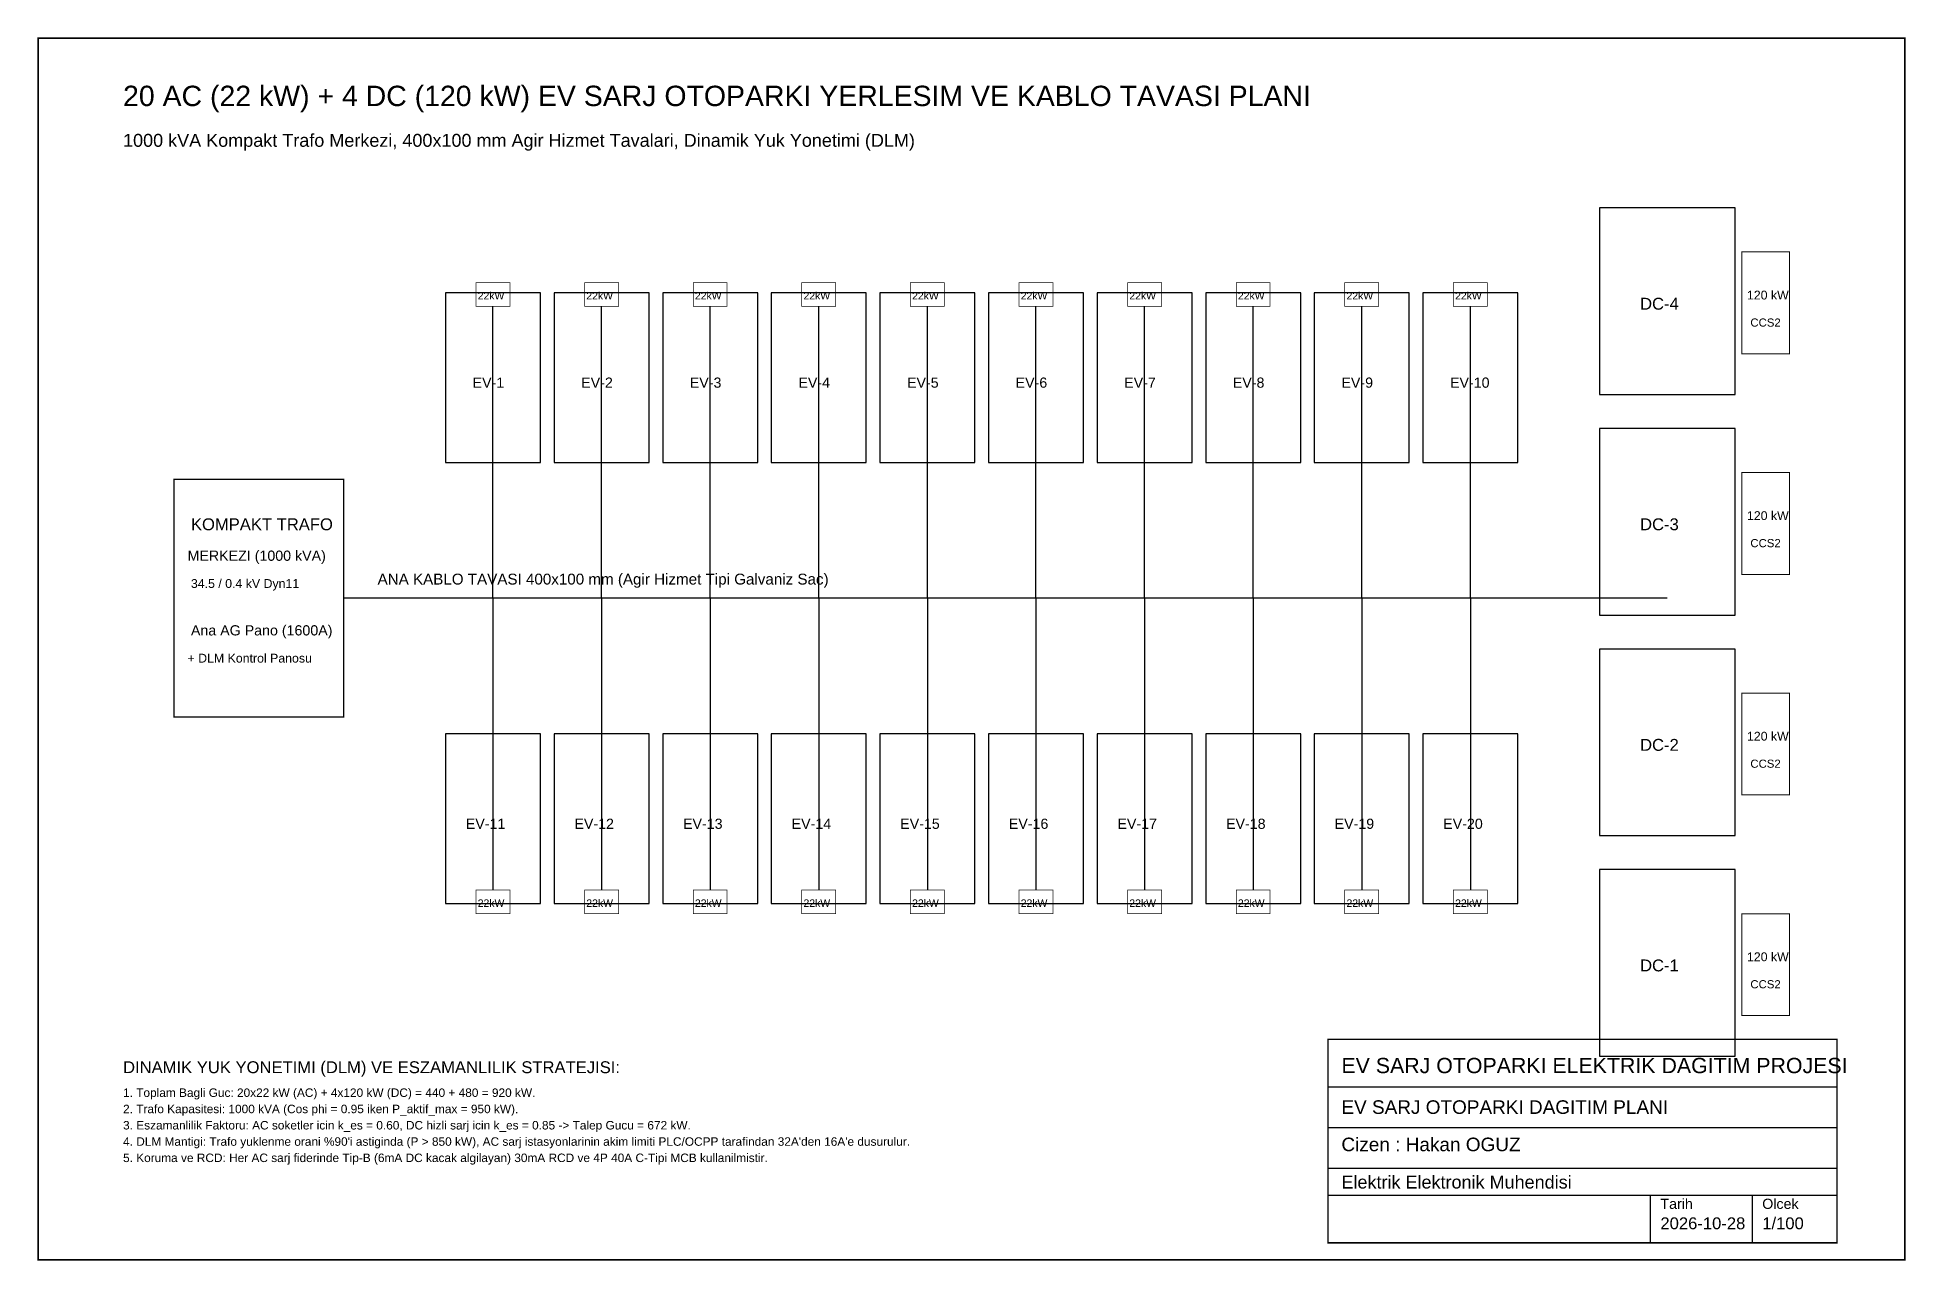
# Model space of a CAD drawing. Header units: millimetres. Extents: x -25 to 55025, y -25 to 36025.
import ezdxf

# ---------------------------------------------------------------- set-up
doc = ezdxf.new("R2010")
doc.units = ezdxf.units.MM
doc.linetypes.add('DASHDOT', pattern=[3.556, 2.54, -0.508, 0, -0.508])
doc.linetypes.add('DASHED', pattern=[1.524, 1.27, -0.254])
for name, color, linetype in [('AC_SARJ', 3, 'Continuous'), ('ANTET', 7, 'Continuous'), ('CERCEVE', 7, 'Continuous'), ('DC_SARJ', 5, 'Continuous'), ('DLM_HABERLESME', 6, 'DASHDOT'), ('KABLO_TAVASI', 1, 'DASHED'), ('OTOPARK_MIMARI', 8, 'Continuous'), ('TRAFO_VE_PANO', 4, 'Continuous'), ('YAZI', 7, 'Continuous')]:
    doc.layers.add(name, color=color, linetype=linetype)
doc.styles.add('EV_STYLE', font='arial.ttf')

msp = doc.modelspace()

# ---------------------------------------------------------------- linework, layer by layer
at = {"layer": 'AC_SARJ', "const_width": 20}
for points in [[(12900, 28100), (13900, 28100), (13900, 28800), (12900, 28800)], [(16100, 28100), (17100, 28100), (17100, 28800), (16100, 28800)], [(19300, 28100), (20300, 28100), (20300, 28800), (19300, 28800)], [(22500, 28100), (23500, 28100), (23500, 28800), (22500, 28800)], [(25700, 28100), (26700, 28100), (26700, 28800), (25700, 28800)], [(28900, 28100), (29900, 28100), (29900, 28800), (28900, 28800)], [(32100, 28100), (33100, 28100), (33100, 28800), (32100, 28800)], [(35300, 28100), (36300, 28100), (36300, 28800), (35300, 28800)], [(38500, 28100), (39500, 28100), (39500, 28800), (38500, 28800)], [(41700, 28100), (42700, 28100), (42700, 28800), (41700, 28800)], [(12900, 10200), (13900, 10200), (13900, 10900), (12900, 10900)], [(16100, 10200), (17100, 10200), (17100, 10900), (16100, 10900)], [(19300, 10200), (20300, 10200), (20300, 10900), (19300, 10900)], [(22500, 10200), (23500, 10200), (23500, 10900), (22500, 10900)], [(25700, 10200), (26700, 10200), (26700, 10900), (25700, 10900)], [(28900, 10200), (29900, 10200), (29900, 10900), (28900, 10900)], [(32100, 10200), (33100, 10200), (33100, 10900), (32100, 10900)], [(35300, 10200), (36300, 10200), (36300, 10900), (35300, 10900)], [(38500, 10200), (39500, 10200), (39500, 10900), (38500, 10900)], [(41700, 10200), (42700, 10200), (42700, 10900), (41700, 10900)]]:
    msp.add_lwpolyline(points, close=True, dxfattribs=at)
at = {"layer": 'ANTET'}
for p, q in [((38000, 5100), (53000, 5100)), ((38000, 3900), (53000, 3900)), ((38000, 2700), (53000, 2700)), ((38000, 1900), (53000, 1900)), ((47500, 1900), (47500, 500)), ((50500, 1900), (50500, 500))]:
    msp.add_line(p, q, dxfattribs=at)
at = {"layer": 'ANTET', "const_width": 40}
msp.add_lwpolyline([(38000, 500), (53000, 500), (53000, 6500), (38000, 6500)], close=True, dxfattribs=at)
at = {"layer": 'CERCEVE', "const_width": 50}
msp.add_lwpolyline([(0, 0), (55000, 0), (55000, 36000), (0, 36000)], close=True, dxfattribs=at)
at = {"layer": 'DC_SARJ', "const_width": 30}
for points in [[(50200, 26700), (51600, 26700), (51600, 29700), (50200, 29700)], [(50200, 20200), (51600, 20200), (51600, 23200), (50200, 23200)], [(50200, 13700), (51600, 13700), (51600, 16700), (50200, 16700)], [(50200, 7200), (51600, 7200), (51600, 10200), (50200, 10200)]]:
    msp.add_lwpolyline(points, close=True, dxfattribs=at)
at = {"layer": 'KABLO_TAVASI'}
for p, q in [((13400, 19500), (13400, 28100)), ((16600, 19500), (16600, 28100)), ((19800, 19500), (19800, 28100)), ((23000, 19500), (23000, 28100)), ((26200, 19500), (26200, 28100)), ((29400, 19500), (29400, 28100)), ((32600, 19500), (32600, 28100)), ((35800, 19500), (35800, 28100)), ((39000, 19500), (39000, 28100)), ((42200, 19500), (42200, 28100)), ((13400, 19500), (13400, 10900)), ((16600, 19500), (16600, 10900)), ((19800, 19500), (19800, 10900)), ((23000, 19500), (23000, 10900)), ((26200, 19500), (26200, 10900)), ((29400, 19500), (29400, 10900)), ((32600, 19500), (32600, 10900)), ((35800, 19500), (35800, 10900)), ((39000, 19500), (39000, 10900)), ((42200, 19500), (42200, 10900))]:
    msp.add_line(p, q, dxfattribs=at)
at = {"layer": 'KABLO_TAVASI', "const_width": 40}
msp.add_lwpolyline([(9000, 19500), (48000, 19500)], dxfattribs=at)
at = {"layer": 'OTOPARK_MIMARI'}
for points in [[(46000, 25500), (50000, 25500), (50000, 31000), (46000, 31000)], [(12000, 23500), (14800, 23500), (14800, 28500), (12000, 28500)], [(15200, 23500), (18000, 23500), (18000, 28500), (15200, 28500)], [(18400, 23500), (21200, 23500), (21200, 28500), (18400, 28500)], [(21600, 23500), (24400, 23500), (24400, 28500), (21600, 28500)], [(24800, 23500), (27600, 23500), (27600, 28500), (24800, 28500)], [(28000, 23500), (30800, 23500), (30800, 28500), (28000, 28500)], [(31200, 23500), (34000, 23500), (34000, 28500), (31200, 28500)], [(34400, 23500), (37200, 23500), (37200, 28500), (34400, 28500)], [(37600, 23500), (40400, 23500), (40400, 28500), (37600, 28500)], [(40800, 23500), (43600, 23500), (43600, 28500), (40800, 28500)], [(46000, 19000), (50000, 19000), (50000, 24500), (46000, 24500)], [(46000, 12500), (50000, 12500), (50000, 18000), (46000, 18000)], [(12000, 10500), (14800, 10500), (14800, 15500), (12000, 15500)], [(15200, 10500), (18000, 10500), (18000, 15500), (15200, 15500)], [(18400, 10500), (21200, 10500), (21200, 15500), (18400, 15500)], [(21600, 10500), (24400, 10500), (24400, 15500), (21600, 15500)], [(24800, 10500), (27600, 10500), (27600, 15500), (24800, 15500)], [(28000, 10500), (30800, 10500), (30800, 15500), (28000, 15500)], [(31200, 10500), (34000, 10500), (34000, 15500), (31200, 15500)], [(34400, 10500), (37200, 10500), (37200, 15500), (34400, 15500)], [(37600, 10500), (40400, 10500), (40400, 15500), (37600, 15500)], [(40800, 10500), (43600, 10500), (43600, 15500), (40800, 15500)], [(46000, 6000), (50000, 6000), (50000, 11500), (46000, 11500)]]:
    msp.add_lwpolyline(points, close=True, dxfattribs=at)
at = {"layer": 'TRAFO_VE_PANO', "const_width": 40}
msp.add_lwpolyline([(4000, 16000), (9000, 16000), (9000, 23000), (4000, 23000)], close=True, dxfattribs=at)

# ---------------------------------------------------------------- texts
at = {"layer": 'AC_SARJ', "style": 'EV_STYLE'}
for p in [(12950, 28300), (16150, 28300), (19350, 28300), (22550, 28300), (25750, 28300), (28950, 28300), (32150, 28300), (35350, 28300), (38550, 28300), (41750, 28300), (12950, 10400), (16150, 10400), (19350, 10400), (22550, 10400), (25750, 10400), (28950, 10400), (32150, 10400), (35350, 10400), (38550, 10400), (41750, 10400)]:
    msp.add_text('22kW', height=220, dxfattribs=at).set_placement(p)
at = {"layer": 'ANTET', "style": 'EV_STYLE'}
for s, height, p in [('EV SARJ OTOPARKI ELEKTRIK DAGITIM PROJESI', 450, (38400, 5500)), ('EV SARJ OTOPARKI DAGITIM PLANI', 400, (38400, 4300)), ('Cizen : Hakan OGUZ', 400, (38400, 3200)), ('Elektrik Elektronik Muhendisi', 380, (38400, 2100)), ('Tarih', 300, (47800, 1500)), ('Olcek', 300, (50800, 1500)), ('2026-10-28', 350, (47800, 900)), ('1/100', 350, (50800, 900))]:
    msp.add_text(s, height=height, dxfattribs=at).set_placement(p)
at = {"layer": 'DC_SARJ', "style": 'EV_STYLE'}
for s, height, p in [('DC-4', 350, (47200, 28000)), ('120 kW', 260, (50350, 28300)), ('CCS2', 240, (50450, 27500)), ('120 kW', 260, (50350, 21800)), ('DC-3', 350, (47200, 21500)), ('CCS2', 240, (50450, 21000)), ('120 kW', 260, (50350, 15300)), ('DC-2', 350, (47200, 15000)), ('CCS2', 240, (50450, 14500)), ('DC-1', 350, (47200, 8500)), ('120 kW', 260, (50350, 8800)), ('CCS2', 240, (50450, 8000))]:
    msp.add_text(s, height=height, dxfattribs=at).set_placement(p)
at = {"layer": 'DLM_HABERLESME', "style": 'EV_STYLE'}
msp.add_text('+ DLM Kontrol Panosu', height=260, dxfattribs=at).set_placement((4400, 17600))
at = {"layer": 'KABLO_TAVASI', "style": 'EV_STYLE'}
msp.add_text('ANA KABLO TAVASI 400x100 mm (Agir Hizmet Tipi Galvaniz Sac)', height=320, dxfattribs=at).set_placement((10000, 19900))
at = {"layer": 'OTOPARK_MIMARI', "style": 'EV_STYLE'}
for s, p in [('EV-1', (12800, 25700)), ('EV-2', (16000, 25700)), ('EV-3', (19200, 25700)), ('EV-4', (22400, 25700)), ('EV-5', (25600, 25700)), ('EV-6', (28800, 25700)), ('EV-7', (32000, 25700)), ('EV-8', (35200, 25700)), ('EV-9', (38400, 25700)), ('EV-10', (41600, 25700)), ('EV-11', (12600, 12700)), ('EV-12', (15800, 12700)), ('EV-13', (19000, 12700)), ('EV-14', (22200, 12700)), ('EV-15', (25400, 12700)), ('EV-16', (28600, 12700)), ('EV-17', (31800, 12700)), ('EV-18', (35000, 12700)), ('EV-19', (38200, 12700)), ('EV-20', (41400, 12700))]:
    msp.add_text(s, height=300, dxfattribs=at).set_placement(p)
at = {"layer": 'TRAFO_VE_PANO', "style": 'EV_STYLE'}
for s, height, p in [('KOMPAKT TRAFO', 350, (4500, 21500)), ('MERKEZI (1000 kVA)', 300, (4400, 20600)), ('34.5 / 0.4 kV Dyn11', 260, (4500, 19800)), ('Ana AG Pano (1600A)', 300, (4500, 18400))]:
    msp.add_text(s, height=height, dxfattribs=at).set_placement(p)
at = {"layer": 'YAZI', "style": 'EV_STYLE'}
for s, height, p in [('20 AC (22 kW) + 4 DC (120 kW) EV SARJ OTOPARKI YERLESIM VE KABLO TAVASI PLANI', 600, (2500, 34000)), ('1000 kVA Kompakt Trafo Merkezi, 400x100 mm Agir Hizmet Tavalari, Dinamik Yuk Yonetimi (DLM)', 380, (2500, 32800)), ('DINAMIK YUK YONETIMI (DLM) VE ESZAMANLILIK STRATEJISI:', 350, (2500, 5500)), ('1. Toplam Bagli Guc: 20x22 kW (AC) + 4x120 kW (DC) = 440 + 480 = 920 kW.', 250, (2500, 4800)), ('2. Trafo Kapasitesi: 1000 kVA (Cos phi = 0.95 iken P_aktif_max = 950 kW).', 250, (2500, 4320)), ('3. Eszamanlilik Faktoru: AC soketler icin k_es = 0.60, DC hizli sarj icin k_es = 0.85 -> Talep Gucu = 672 kW.', 250, (2500, 3840)), ("4. DLM Mantigi: Trafo yuklenme orani %90'i astiginda (P > 850 kW), AC sarj istasyonlarinin akim limiti PLC/OCPP tarafindan 32A'den 16A'e dusurulur.", 250, (2500, 3360)), ('5. Koruma ve RCD: Her AC sarj fiderinde Tip-B (6mA DC kacak algilayan) 30mA RCD ve 4P 40A C-Tipi MCB kullanilmistir.', 250, (2500, 2880))]:
    msp.add_text(s, height=height, dxfattribs=at).set_placement(p)

doc.saveas('drawing.dxf')
